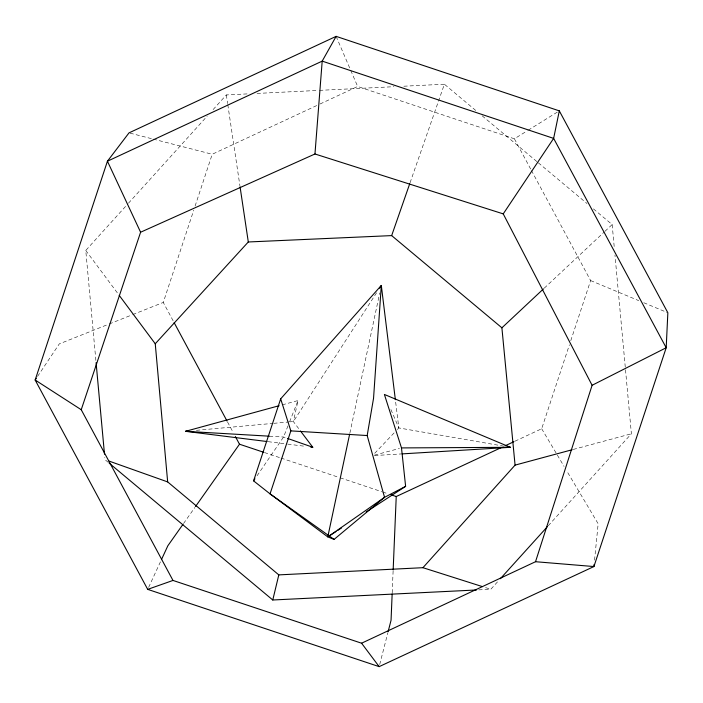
<?xml version="1.0" encoding="UTF-8"?>
<svg xmlns="http://www.w3.org/2000/svg" width="703" height="703" viewBox="0 0 703 703"><rect width="100%" height="100%" fill="white"/><g stroke="black" fill="none" stroke-linecap="round" stroke-linejoin="round"><path stroke-width="0.53" stroke-dasharray="3.52 2.64" d="M392.195 592.893L393.162 569.896M594.553 560.133L598.156 523.753L566.838 471.08M349.874 433.092L379.717 292.923M282.255 404.858L298.028 400.543L293.362 421.554L299.838 430.122M379.699 664.528L387.81 632.911M173.123 320.753L163.272 302.431L193.729 210.206M195.1 206.067L212.218 154.256L319.074 104.457M514.965 441.203L541.679 428.751L569.404 344.822M570.774 340.674L590.625 280.576L531.512 170.627M410.077 182.727L444.384 84.219L477.1 111.592M287.984 425.869L283.564 437.011L255.417 478.189M289.592 421.818L298.028 400.543M148.623 587.392L160.987 560.625M376.553 292.791L293.362 421.554L290.093 421.844M37.567 376.404L59.316 343.881L108.236 324.373M183.562 523.489L194.88 507.452M95.88 360.49L85.766 250.444L127.718 204.037M128.456 203.22L207.209 116.109M213.097 109.598L226.348 94.94L248.256 93.859M478.761 589.87L490.808 589.272L498.172 581.135M548.217 525.774L631.391 433.769L614.967 255.075M374.699 453.303L394.313 432.688M397.327 429.524L398.838 427.934L395.49 400.736M544.245 288.168L604.176 232.052M604.967 231.305L612.164 224.573L592.031 207.728M320.058 103.991L357.66 86.478L514.403 138.799L527.232 130.82M528.146 130.248L558.393 111.443M109.255 323.969L131.681 315.023M132.7 314.619L163.272 302.431M573.235 449.445L631.391 433.769M374.506 455.131L399.418 448.47M196.401 430.324L272.667 423.426M273.757 423.329L289.003 421.949M374.62 455.553L400.895 453.953M257.026 93.429L318.38 90.415M319.478 90.362L393.988 86.697M403.847 86.214L444.384 84.219M269.398 436.185L283.564 437.011L286.587 438.066M268.177 441.677L286.675 443.988M287.764 444.129L305.164 446.308M503.928 446.194L398.838 427.934L390.341 408.241M130.064 133.148L152.182 138.834M153.236 139.106L212.218 154.256M485.588 587.611L490.808 589.272M264.407 452.521L279.979 457.723M281.015 458.066L339.145 477.469M340.182 477.82L381.703 491.678M382.74 492.03L387.933 493.761M590.625 280.576L638.763 300.638M643.781 302.729L666.848 312.343M482.135 115.802L537.505 162.112M538.34 162.815L586.996 203.518M108.35 462.451L104.993 459.648L104.791 457.468M85.766 250.444L118.543 294.469M541.679 428.751L556.776 454.147M557.338 455.087L564.043 466.379M514.403 138.799L530.993 169.66M227.57 422.028L233.273 432.635M336.122 36.363L350.331 69.439M350.762 70.441L357.66 86.478M226.348 94.94L227.64 103.587M227.798 104.668L239.908 185.75M612.164 224.573L614.369 248.546"/><path stroke-width="1.05" d="M392.151 593.991L391.053 620.266L388.074 631.856M393.162 569.896L396.237 496.529L501.116 447.653M379.154 666.637L361.579 643.21L172.982 580.441L81.232 409.717L140.6 232.227L314.962 153.983L322.194 61.126L336.122 36.363L559.307 110.872L667.85 312.756L666.198 347.748L593.921 566.548L379.154 666.637L147.7 589.369L35.15 380.015L107.427 161.215L129.009 132.876L336.122 36.363M594.132 564.412L593.921 566.548L535.528 561.715L361.579 643.21M336.025 531.53L328.696 536.284L384.55 497.32L367.177 435.544L373.548 398.276L381.307 285.436L280.673 398.856L253.59 480.87L270.049 493.866L327.783 536.881L334.083 539.403L384.55 497.32L405.622 486.353L401.492 447.916L384.392 394.453L510.369 447.31L401.993 453.892M559.307 110.872L553.639 138.394L503.234 213.879L592.102 385.288L535.528 561.715M327.783 536.881L349.646 434.164M476.564 589.975L272.773 599.993L278.81 574.887L167.666 481.915L109.106 461.106M280.673 398.856L290.849 430.877L270.049 493.866L334.083 539.403M167.666 481.915L155.249 343.767L248.3 241.973L391.659 235.602L409.717 183.764M161.444 559.641L167.859 545.756L182.938 524.385M379.532 288.195L381.307 285.436L395.358 399.656M36.363 378.214L35.15 380.015L81.232 409.717M253.59 480.87L254.811 479.086M195.504 506.564L239.495 444.208L235.347 436.493M278.81 574.887L422.934 567.69L515.071 465.122L572.172 449.735M500.378 578.692L547.488 526.582M515.071 465.122L501.898 327.818L543.445 288.915M337.853 530.343L341.517 527.962M366.245 511.916L405.622 486.353M592.102 385.288L666.198 347.748L553.639 138.394L322.194 61.126L107.427 161.215L140.6 232.227M505.07 445.816L513.972 441.66M147.7 589.369L172.982 580.441M279.1 405.719L185.504 431.317L267.087 441.537M188.773 431.018L185.504 431.317L269.398 436.185M401.492 447.916L510.369 447.31L507.144 446.748M290.849 430.877L367.177 435.544M310.603 446.985L312.782 447.257L300.48 430.983M314.962 153.983L503.234 213.879M422.934 567.69L482.451 586.618M239.495 444.208L263.37 452.178M391.044 494.798L396.237 496.529M287.589 438.426L312.782 447.257M391.659 235.602L501.898 327.818M109.185 463.154L272.773 599.993M119.194 295.348L155.249 343.767M174.159 322.686L227.051 421.062M240.066 186.831L248.3 241.973M96.083 362.669L104.492 454.2"/></g></svg>
